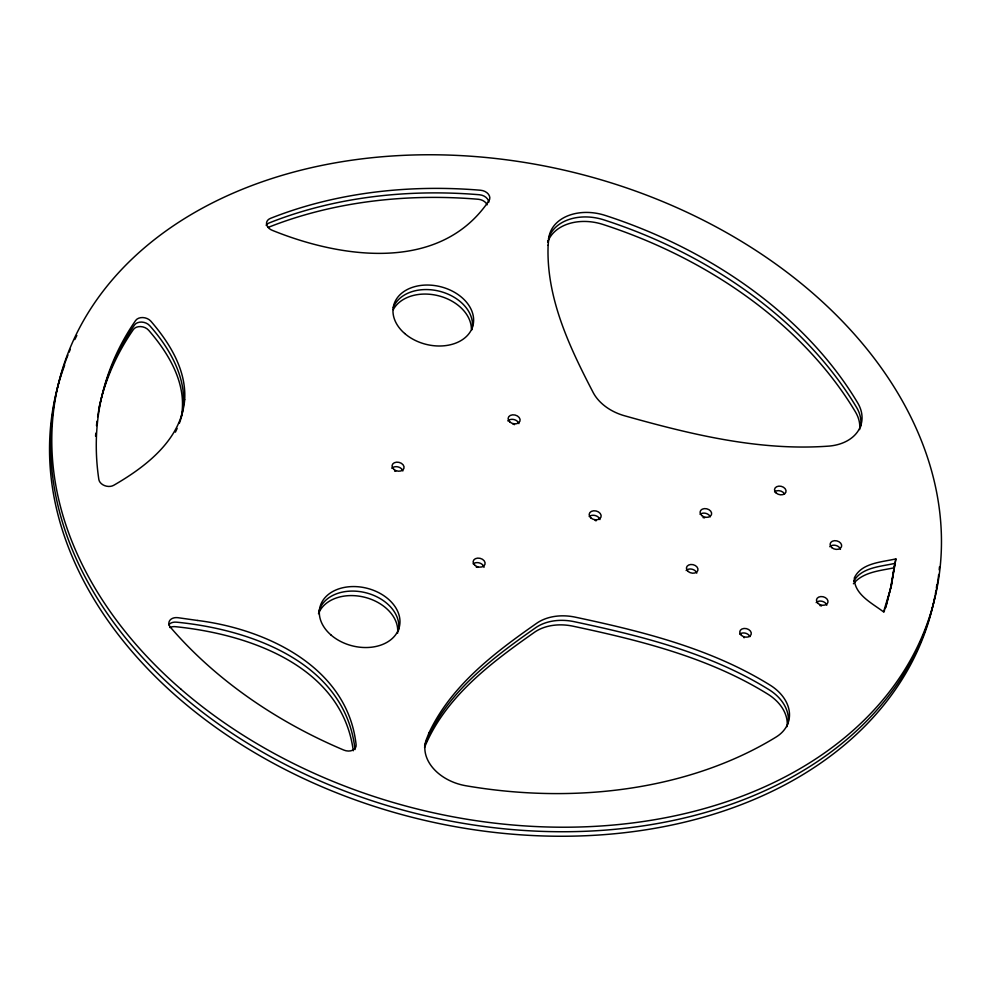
<?xml version="1.0" encoding="UTF-8"?>
<svg xmlns="http://www.w3.org/2000/svg" width="991" height="991" viewBox="0 0 991 991"><rect width="100%" height="100%" fill="white"/><g stroke="black" fill="none" stroke-linecap="round" stroke-linejoin="round"><path stroke-width="1.49" d="M895.852 558.887L891.243 586.437L883.551 611.893C872.204 603.222 853.957 594.439 854.329 577.939C861.352 562.789 881.631 562.231 895.852 558.887L890.178 590.091L885.756 607.594M181.13 417.57C187.782 384.979 169.176 353.911 148.625 330.226A9.018 6.553 14 0 0 133.389 329.507A406 294.996 14 0 0 98.666 409.456M179.371 423.244C192.65 388.237 172.731 351.532 149.752 325.717A9.018 6.553 14 0 0 134.516 324.998A406 294.996 14 0 0 97.663 416.715M885.979 606.046L891.305 585.582L894.724 563.396C880.702 566.641 861.427 567.286 853.647 581.383M885.025 609.007L885.508 607.52M884.022 611.967L884.529 610.493M424.544 747.412C445.38 696.723 491.486 662.459 534.942 631.948A45.115 32.777 14 0 1 572.439 626.064C640.211 640.459 709.333 657.553 768.682 694.679A45.115 32.777 14 0 1 787.089 726.638M175.395 432.15L177.154 428.422M853.4 583.761C862.988 572.03 879.76 570.791 893.609 567.905M353.291 750.757C341.994 666.101 249.088 634.141 175.58 626.696A9.018 6.553 14 0 0 169.895 627.538M934.872 596.508A451.116 327.761 14 0 1 405.79 815.655A451.116 327.761 14 0 1 64.626 365.196M936.817 584.851A451.116 327.761 14 0 1 936.384 587.774M935.925 590.698A451.116 327.761 14 0 1 935.417 593.609M268.127 227.422A406 294.996 14 0 1 478.331 199.265A9.018 6.553 14 0 1 487.126 204.815M547.887 241.631A45.115 32.777 14 0 1 602.937 224.437A406 294.996 14 0 1 855.431 411.909A45.115 32.777 14 0 1 859.643 429.574M393.278 309.663A40.904 29.718 14 0 1 438.096 295.677A40.904 29.718 14 0 1 471.382 328.925M318.483 613.726A40.904 29.718 14 0 1 364.453 597.201A40.904 29.718 14 0 1 397.589 633.237M703.015 517.624A5.859 4.261 14 0 1 704.613 517.847M743.77 637.585A5.859 4.261 14 0 1 744.278 637.684M819.941 605.612A5.859 4.261 14 0 1 821.502 605.947M476.262 567.125A6.095 4.422 14 0 1 477.922 567.36M595.034 520.349A6.095 4.422 14 0 1 596.074 520.857M512.917 424.074A6.095 4.422 14 0 1 514.515 424.644M394.629 471.171A6.095 4.422 14 0 1 395.781 471.208M355.013 749.568A9.018 6.553 14 0 0 354.964 749.146C345.252 662.868 251.28 629.496 176.708 622.187A9.018 6.553 14 0 0 168.73 624.85M787.932 723.901A45.115 32.777 14 0 0 769.809 690.17C710.46 653.044 641.326 635.937 573.566 621.543A45.115 32.777 14 0 0 536.069 627.439C492.242 658.21 445.616 692.87 425.114 744.291A45.115 32.777 14 0 0 424.594 745.95M860.386 427.356A45.115 32.777 14 0 0 856.558 407.4A406 294.996 14 0 0 604.064 219.928A45.115 32.777 14 0 0 548.457 238.806M95.57 436.213A406 294.996 14 0 1 95.78 433.191M96.474 425.659A406 294.996 14 0 1 97.019 421.175M547.738 242.238A45.115 32.777 14 0 1 548.035 240.516M393.254 307.681A40.904 29.718 14 0 1 440.995 291.639A40.904 29.718 14 0 1 471.877 329.83M318.817 611.769A40.904 29.718 14 0 1 365.58 592.692A40.904 29.718 14 0 1 398.233 631.354M774.566 491.846A5.859 4.261 14 0 1 784.476 493.902M700.142 514.329A5.859 4.261 14 0 1 705.741 513.338A5.859 4.261 14 0 1 710.25 516.831M686.156 570.531A5.859 4.261 14 0 1 692.09 569.218A5.859 4.261 14 0 1 696.747 573.145M739.806 634.166A5.859 4.261 14 0 1 745.405 633.175A5.859 4.261 14 0 1 749.914 636.668M816.188 602.602A5.859 4.261 14 0 1 822.121 601.289A5.859 4.261 14 0 1 826.779 605.216M829.839 546.722A5.859 4.261 14 0 1 835.772 545.409A5.859 4.261 14 0 1 840.43 549.336M473.227 563.867A6.095 4.422 14 0 1 479.632 563.012A6.095 4.422 14 0 1 483.98 567.36M589.273 516.534A6.095 4.422 14 0 1 595.393 515.58A6.095 4.422 14 0 1 599.927 519.581M507.887 420.915A6.095 4.422 14 0 1 514.044 419.565A6.095 4.422 14 0 1 518.875 423.628M391.841 468.26A6.095 4.422 14 0 1 397.998 466.897A6.095 4.422 14 0 1 402.841 470.973M938.7 574.47A451.116 327.761 14 0 1 414.684 813.153A451.116 327.761 14 0 1 67.945 355.026M69.097 352.201A451.116 327.761 14 0 1 70.299 349.377M74.783 339.591A451.116 327.761 14 0 1 76.84 335.454M939.468 566.864A451.116 327.761 14 0 1 939.195 569.912M488.712 202.498A9.018 6.553 14 0 0 479.458 194.756A406 294.996 14 0 0 269.255 222.913A9.018 6.553 14 0 0 266.158 225.329M548.122 245.173C546.029 297.87 569.614 347.308 593.374 392.919A45.115 32.777 14 0 0 623.896 415.588C690.554 434.331 759.676 451.363 829.455 446.061A45.115 32.777 14 0 0 857.686 402.891A406 294.996 14 0 0 605.191 215.419A45.115 32.777 14 0 0 548.865 237.729L548.122 245.173M184.698 399.67C181.167 439.731 145.937 466.711 113.68 485.317A9.018 6.553 14 0 1 104.563 485.602A9.018 6.553 14 0 1 98.84 479.483A406 294.996 14 0 1 135.643 320.489A9.018 6.553 14 0 1 150.88 321.208C169.597 342.948 186.419 369.854 184.698 399.67M429.016 732.82L426.241 739.782A45.115 32.777 14 0 0 465.894 785.752A406 294.996 14 0 0 776.064 737.056A45.115 32.777 14 0 0 770.936 685.661C711.588 648.523 642.453 631.428 574.693 617.034A45.115 32.777 14 0 0 537.196 622.918C495.104 652.301 451.413 685.19 429.016 732.82M488.91 200.777C440.475 272.822 341.722 258.527 272.414 230.383A9.018 6.553 14 0 1 266.579 224.313A9.018 6.553 14 0 1 270.382 218.404A406 294.996 14 0 1 480.585 190.247A9.018 6.553 14 0 1 488.91 200.777M197.643 620.477L177.823 617.678A9.018 6.553 14 0 0 169.857 620.341A9.018 6.553 14 0 0 170.502 627.34A406 294.996 14 0 0 343.852 750.088A9.018 6.553 14 0 0 356.091 744.637C347.593 667.216 266.567 629.099 197.643 620.477M180.858 689.117A451.116 327.761 14 0 0 925.854 627.192A451.116 327.761 14 0 0 383.17 156.665A451.116 327.761 14 0 0 180.858 689.117M404.662 333.484A40.904 29.718 14 0 0 472.212 327.872A40.904 29.718 14 0 0 423.008 285.21A40.904 29.718 14 0 0 404.662 333.484M331.019 635.02A40.904 29.718 14 0 0 398.568 629.396A40.904 29.718 14 0 0 349.365 586.734A40.904 29.718 14 0 0 331.019 635.02M776.176 493.047A5.859 4.261 14 0 0 785.863 492.242A5.859 4.261 14 0 0 778.802 486.135A5.859 4.261 14 0 0 776.176 493.047M701.752 515.543A5.859 4.261 14 0 0 711.439 514.738A5.859 4.261 14 0 0 704.378 508.618A5.859 4.261 14 0 0 701.752 515.543M688.101 571.423A5.859 4.261 14 0 0 697.788 570.618A5.859 4.261 14 0 0 690.727 564.498A5.859 4.261 14 0 0 688.101 571.423M741.417 635.38A5.859 4.261 14 0 0 751.104 634.574A5.859 4.261 14 0 0 744.043 628.455A5.859 4.261 14 0 0 741.417 635.38M818.132 603.494A5.859 4.261 14 0 0 827.819 602.689A5.859 4.261 14 0 0 820.759 596.57A5.859 4.261 14 0 0 818.132 603.494M831.783 547.614A5.859 4.261 14 0 0 841.47 546.809A5.859 4.261 14 0 0 834.41 540.69A5.859 4.261 14 0 0 831.783 547.614M474.862 565.304A6.095 4.422 14 0 0 484.921 564.474A6.095 4.422 14 0 0 477.6 558.119A6.095 4.422 14 0 0 474.862 565.304M590.909 517.971A6.095 4.422 14 0 0 600.967 517.129A6.095 4.422 14 0 0 593.646 510.786A6.095 4.422 14 0 0 590.909 517.971M509.857 422.017A6.095 4.422 14 0 0 519.916 421.187A6.095 4.422 14 0 0 512.595 414.833A6.095 4.422 14 0 0 509.857 422.017M393.811 469.362A6.095 4.422 14 0 0 403.87 468.52A6.095 4.422 14 0 0 396.549 462.165A6.095 4.422 14 0 0 393.811 469.362"/></g></svg>
